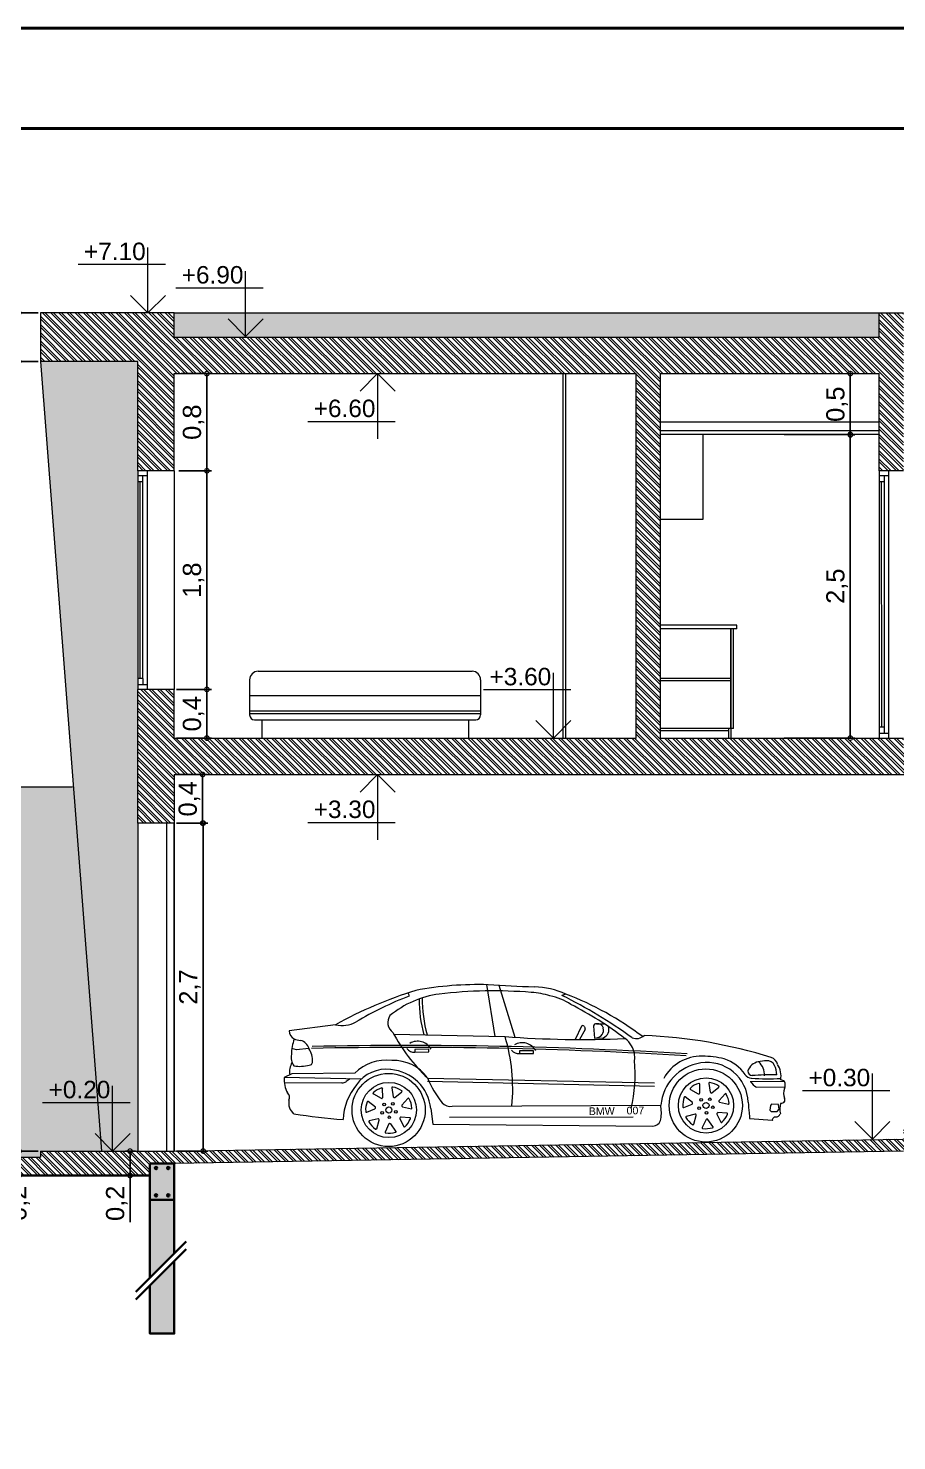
# Model space of a CAD drawing. Header units: millimetres. Extents: x 2502.5 to 2587.5, y 1451 to 1547.9.
# Drawn here: x 2562.15 to 2569.29, y 1536.15 to 1547.78 of the extents above; entities that cross this region are included whole.
import ezdxf

# ---------------------------------------------------------------- set-up
doc = ezdxf.new("R2010")
doc.units = ezdxf.units.MM
for name, color, linetype, lineweight in [('0.05', 254, 'Continuous', 5), ('0.09', 6, 'Continuous', 9), ('02_CIVIL_EXIST', 250, 'Continuous', 30), ('03_CIVIL EXIST A DECLARAR', 6, 'Continuous', 15), ('06_CIVIL VISTAS GRUESA', 14, 'Continuous', 15), ('07_CIVIL VISTAS MEDIA', 143, 'Continuous', 9), ('08_CIVIL VISTAS FINO', 253, 'Continuous', 5), ('12_TEXTOS', 150, 'Continuous', 20), ('13_COTAS', 8, 'Continuous', 9)]:
    doc.layers.add(name, color=color, linetype=linetype, lineweight=lineweight)
doc.layers.add('HATCH', color=251, linetype='Continuous')
doc.styles.add('PARCELA', font='arial.ttf')
doc.styles.get("Standard").update_dxf_attribs({"font": 'arial.ttf'})
doc.styles.add('Swis721 BT', font='swiss.ttf')
doc.dimstyles.new('ISO-23', dxfattribs={"dimscale": 0.03, "dimtxt": 5, "dimasz": 2.5, "dimexe": 1.25, "dimexo": 0.625, "dimtad": 1, "dimtxsty": 'Swis721 BT', "dimblk": 'DOTSMALL', "dimcen": 2.5, "dimclrt": 150, "dimadec": 0, "dimazin": 0, "dimtfac": 1, "dimtmove": 0, "dimatfit": 3, "dimfxl": 0, "dimarcsym": 0})

# ---------------------------------------------------------------- blocks, each defined once
blk = doc.blocks.new('pilotin')
at = {"layer": '02_CIVIL_EXIST'}
h = blk.add_hatch(dxfattribs=at)
h.set_pattern_fill('ANGLE', color=256)
h.set_pattern_definition([(0, (-47.618, -29.4246), (0, 6.985), [5.08, -1.905]), (90, (-47.618, -29.4246), (-6.985, 4e-16), [5.08, -1.905])])
h.paths.add_polyline_path([(416.194, 460.77, 1), (416.214, 460.77, 1)])
h.paths.add_polyline_path([(416.314, 460.77, 1), (416.294, 460.77, 1)])
h.paths.add_polyline_path([(416.314, 460.545, 1), (416.294, 460.545, 1)])
h.paths.add_polyline_path([(416.214, 460.545, 1), (416.194, 460.545, 1)])
for p, q in [((416.038, 459.75), (416.453, 460.165)), ((416.038, 459.687), (416.453, 460.102))]:
    blk.add_line(p, q, dxfattribs=at)
blk.add_lwpolyline([(416.154, 460.808), (416.354, 460.808), (416.354, 460.508), (416.154, 460.508)], close=True, dxfattribs=at)
for points in [[(416.154, 459.866), (416.154, 460.508), (416.354, 460.508), (416.354, 460.066)], [(416.354, 460.003), (416.354, 459.408), (416.154, 459.408), (416.154, 459.803)]]:
    blk.add_lwpolyline(points, dxfattribs=at)
for centre in [(416.204, 460.77), (416.304, 460.77), (416.204, 460.545), (416.304, 460.545)]:
    blk.add_circle(centre, 0.01, dxfattribs=at)
blk = doc.blocks.new('_DotSmall')
at = {"color": 0, "linetype": 'ByBlock', "const_width": 0.5}
blk.add_lwpolyline([(-0.0625, 0, 1), (0.0625, 0, 1)], format="xyb", close=True, dxfattribs=at)
blk = doc.blocks.new('*D243')
at = {"layer": '13_COTAS', "color": 0, "lineweight": -2}
for p, q in [((2563.031, 1538.538), (2562.948, 1538.538)), ((2562.986, 1538.538), (2562.986, 1538.338)), ((2563.031, 1538.338), (2562.948, 1538.338)), ((2562.986, 1538.338), (2562.986, 1537.955))]:
    blk.add_line(p, q, dxfattribs=at)
at = {"layer": 'Defpoints', "color": 0}
for p in [(2563.049, 1538.538), (2562.986, 1538.338), (2563.049, 1538.338)]:
    blk.add_point(p, dxfattribs=at)
at = {"layer": '13_COTAS', "color": 0, "lineweight": -2, "xscale": 0.075, "yscale": 0.075, "zscale": 0.075}
for p, rotation in [((2562.986, 1538.538), 90), ((2562.986, 1538.338), 270)]:
    blk.add_blockref('_DotSmall', p, dxfattribs=dict(at, rotation=rotation))
at = {"layer": '13_COTAS', "color": 150, "insert": (2562.877, 1538.109), "char_height": 0.15, "attachment_point": 5, "rotation": 90, "style": 'Swis721 BT'}
blk.add_mtext('0,2', dxfattribs=at)
blk = doc.blocks.new('*D263')
at = {"layer": '13_COTAS', "color": 0, "lineweight": -2}
for p, q in [((2568.368, 1544.438), (2568.948, 1544.438)), ((2568.911, 1541.938), (2568.911, 1544.438)), ((2568.368, 1541.938), (2568.948, 1541.938))]:
    blk.add_line(p, q, dxfattribs=at)
at = {"layer": 'Defpoints', "color": 0}
for p in [(2568.349, 1544.438), (2568.911, 1544.438), (2568.349, 1541.938)]:
    blk.add_point(p, dxfattribs=at)
at = {"layer": '13_COTAS', "color": 0, "lineweight": -2, "xscale": 0.075, "yscale": 0.075, "zscale": 0.075}
for p, rotation in [((2568.911, 1544.438), 90), ((2568.911, 1541.938), 270)]:
    blk.add_blockref('_DotSmall', p, dxfattribs=dict(at, rotation=rotation))
at = {"layer": '13_COTAS', "color": 150, "insert": (2568.802, 1543.188), "char_height": 0.15, "attachment_point": 5, "rotation": 90, "style": 'Swis721 BT'}
blk.add_mtext('2,5', dxfattribs=at)
blk = doc.blocks.new('*D264')
at = {"layer": '13_COTAS', "color": 0, "lineweight": -2}
for p, q in [((2568.911, 1544.433), (2568.911, 1544.938)), ((2568.93, 1544.938), (2568.948, 1544.938)), ((2568.93, 1544.433), (2568.948, 1544.433))]:
    blk.add_line(p, q, dxfattribs=at)
at = {"layer": 'Defpoints', "color": 0}
for p in [(2568.911, 1544.938), (2568.911, 1544.938), (2568.911, 1544.433)]:
    blk.add_point(p, dxfattribs=at)
at = {"layer": '13_COTAS', "color": 0, "lineweight": -2, "xscale": 0.075, "yscale": 0.075, "zscale": 0.075}
for p, rotation in [((2568.911, 1544.938), 90), ((2568.911, 1544.433), 270)]:
    blk.add_blockref('_DotSmall', p, dxfattribs=dict(at, rotation=rotation))
at = {"layer": '13_COTAS', "color": 150, "insert": (2568.802, 1544.686), "char_height": 0.15, "attachment_point": 5, "rotation": 90, "style": 'Swis721 BT'}
blk.add_mtext('0,5', dxfattribs=at)
blk = doc.blocks.new('*D265')
at = {"layer": '13_COTAS', "color": 0, "lineweight": -2}
for p, q in [((2563.368, 1542.338), (2563.656, 1542.338)), ((2563.618, 1541.938), (2563.618, 1542.338)), ((2563.368, 1541.938), (2563.656, 1541.938))]:
    blk.add_line(p, q, dxfattribs=at)
at = {"layer": 'Defpoints', "color": 0}
for p in [(2563.349, 1542.338), (2563.618, 1542.338), (2563.349, 1541.938)]:
    blk.add_point(p, dxfattribs=at)
at = {"layer": '13_COTAS', "color": 0, "lineweight": -2, "xscale": 0.075, "yscale": 0.075, "zscale": 0.075}
for p, rotation in [((2563.618, 1542.338), 90), ((2563.618, 1541.938), 270)]:
    blk.add_blockref('_DotSmall', p, dxfattribs=dict(at, rotation=rotation))
at = {"layer": '13_COTAS', "color": 150, "insert": (2563.509, 1542.138), "char_height": 0.15, "attachment_point": 5, "rotation": 90, "style": 'Swis721 BT'}
blk.add_mtext('0,4', dxfattribs=at)
blk = doc.blocks.new('*D266')
at = {"layer": '13_COTAS', "color": 0, "lineweight": -2}
for p, q in [((2563.387, 1544.138), (2563.656, 1544.138)), ((2563.618, 1542.338), (2563.618, 1544.138)), ((2563.387, 1542.338), (2563.656, 1542.338))]:
    blk.add_line(p, q, dxfattribs=at)
at = {"layer": 'Defpoints', "color": 0}
for p in [(2563.368, 1544.138), (2563.618, 1544.138), (2563.368, 1542.338)]:
    blk.add_point(p, dxfattribs=at)
at = {"layer": '13_COTAS', "color": 0, "lineweight": -2, "xscale": 0.075, "yscale": 0.075, "zscale": 0.075}
for p, rotation in [((2563.618, 1544.138), 90), ((2563.618, 1542.338), 270)]:
    blk.add_blockref('_DotSmall', p, dxfattribs=dict(at, rotation=rotation))
at = {"layer": '13_COTAS', "color": 150, "insert": (2563.509, 1543.238), "char_height": 0.15, "attachment_point": 5, "rotation": 90, "style": 'Swis721 BT'}
blk.add_mtext('1,8', dxfattribs=at)
blk = doc.blocks.new('*D267')
at = {"layer": '13_COTAS', "color": 0, "lineweight": -2}
for p, q in [((2563.406, 1544.938), (2563.656, 1544.938)), ((2563.618, 1544.138), (2563.618, 1544.938)), ((2563.406, 1544.138), (2563.656, 1544.138))]:
    blk.add_line(p, q, dxfattribs=at)
at = {"layer": 'Defpoints', "color": 0}
for p in [(2563.387, 1544.938), (2563.618, 1544.938), (2563.387, 1544.138)]:
    blk.add_point(p, dxfattribs=at)
at = {"layer": '13_COTAS', "color": 0, "lineweight": -2, "xscale": 0.075, "yscale": 0.075, "zscale": 0.075}
for p, rotation in [((2563.618, 1544.938), 90), ((2563.618, 1544.138), 270)]:
    blk.add_blockref('_DotSmall', p, dxfattribs=dict(at, rotation=rotation))
at = {"layer": '13_COTAS', "color": 150, "insert": (2563.509, 1544.538), "char_height": 0.15, "attachment_point": 5, "rotation": 90, "style": 'Swis721 BT'}
blk.add_mtext('0,8', dxfattribs=at)
blk = doc.blocks.new('*D268')
at = {"layer": '13_COTAS', "color": 0, "lineweight": -2}
for p, q in [((2563.368, 1541.238), (2563.626, 1541.238)), ((2563.588, 1541.238), (2563.588, 1538.539)), ((2563.368, 1538.539), (2563.626, 1538.539))]:
    blk.add_line(p, q, dxfattribs=at)
at = {"layer": 'Defpoints', "color": 0}
for p in [(2563.349, 1541.238), (2563.349, 1538.539), (2563.588, 1538.539)]:
    blk.add_point(p, dxfattribs=at)
at = {"layer": '13_COTAS', "color": 0, "lineweight": -2, "xscale": 0.075, "yscale": 0.075, "zscale": 0.075}
for p, rotation in [((2563.588, 1541.238), 90), ((2563.588, 1538.539), 270)]:
    blk.add_blockref('_DotSmall', p, dxfattribs=dict(at, rotation=rotation))
at = {"layer": '13_COTAS', "color": 150, "insert": (2563.479, 1539.889), "char_height": 0.15, "attachment_point": 5, "rotation": 90, "style": 'Swis721 BT'}
blk.add_mtext('2,7', dxfattribs=at)
blk = doc.blocks.new('*D269')
at = {"layer": '13_COTAS', "color": 0, "lineweight": -2}
for p, q in [((2563.368, 1541.638), (2563.621, 1541.638)), ((2563.583, 1541.238), (2563.583, 1541.638)), ((2563.368, 1541.238), (2563.621, 1541.238))]:
    blk.add_line(p, q, dxfattribs=at)
at = {"layer": 'Defpoints', "color": 0}
for p in [(2563.349, 1541.638), (2563.583, 1541.638), (2563.349, 1541.238)]:
    blk.add_point(p, dxfattribs=at)
at = {"layer": '13_COTAS', "color": 0, "lineweight": -2, "xscale": 0.075, "yscale": 0.075, "zscale": 0.075}
for p, rotation in [((2563.583, 1541.638), 90), ((2563.583, 1541.238), 270)]:
    blk.add_blockref('_DotSmall', p, dxfattribs=dict(at, rotation=rotation))
at = {"layer": '13_COTAS', "color": 150, "insert": (2563.474, 1541.438), "char_height": 0.15, "attachment_point": 5, "rotation": 90, "style": 'Swis721 BT'}
blk.add_mtext('0,4', dxfattribs=at)
blk = doc.blocks.new('*D300')
at = {"layer": '13_COTAS', "color": 0, "lineweight": -2}
for p, q in [((2562.231, 1538.538), (2562.035, 1538.538)), ((2562.073, 1538.538), (2562.073, 1538.338)), ((2562.223, 1538.338), (2562.035, 1538.338)), ((2562.073, 1538.338), (2562.073, 1538.263))]:
    blk.add_line(p, q, dxfattribs=at)
at = {"layer": 'Defpoints', "color": 0}
for p in [(2562.249, 1538.538), (2562.073, 1538.338), (2562.241, 1538.338)]:
    blk.add_point(p, dxfattribs=at)
at = {"layer": '13_COTAS', "color": 0, "lineweight": -2, "xscale": 0.075, "yscale": 0.075, "zscale": 0.075}
for p, rotation in [((2562.073, 1538.538), 90), ((2562.073, 1538.338), 270)]:
    blk.add_blockref('_DotSmall', p, dxfattribs=dict(at, rotation=rotation))
at = {"layer": '13_COTAS', "color": 150, "insert": (2562.073, 1538.109), "char_height": 0.15, "attachment_point": 5, "rotation": 90, "style": 'Swis721 BT'}
blk.add_mtext('0,2', dxfattribs=at)
blk = doc.blocks.new('*D301')
at = {"layer": '13_COTAS', "color": 0, "lineweight": -2}
for p, q in [((2562.231, 1545.038), (2562.031, 1545.038)), ((2562.068, 1545.038), (2562.068, 1538.538)), ((2562.231, 1538.538), (2562.031, 1538.538))]:
    blk.add_line(p, q, dxfattribs=at)
at = {"layer": 'Defpoints', "color": 0}
for p in [(2562.249, 1545.038), (2562.068, 1538.538), (2562.249, 1538.538)]:
    blk.add_point(p, dxfattribs=at)
at = {"layer": '13_COTAS', "color": 0, "lineweight": -2, "xscale": 0.075, "yscale": 0.075, "zscale": 0.075}
for p, rotation in [((2562.068, 1545.038), 90), ((2562.068, 1538.538), 270)]:
    blk.add_blockref('_DotSmall', p, dxfattribs=dict(at, rotation=rotation))
at = {"layer": '13_COTAS', "color": 150, "insert": (2561.959, 1541.788), "char_height": 0.15, "attachment_point": 5, "rotation": 90, "style": 'Swis721 BT'}
blk.add_mtext('6,5', dxfattribs=at)
blk = doc.blocks.new('*D302')
at = {"layer": '13_COTAS', "color": 0, "lineweight": -2}
for p, q in [((2562.231, 1545.438), (2562.033, 1545.438)), ((2562.07, 1545.038), (2562.07, 1545.438)), ((2562.231, 1545.038), (2562.033, 1545.038))]:
    blk.add_line(p, q, dxfattribs=at)
at = {"layer": 'Defpoints', "color": 0}
for p in [(2562.07, 1545.438), (2562.249, 1545.438), (2562.25, 1545.038)]:
    blk.add_point(p, dxfattribs=at)
at = {"layer": '13_COTAS', "color": 0, "lineweight": -2, "xscale": 0.075, "yscale": 0.075, "zscale": 0.075}
for p, rotation in [((2562.07, 1545.438), 90), ((2562.07, 1545.038), 270)]:
    blk.add_blockref('_DotSmall', p, dxfattribs=dict(at, rotation=rotation))
at = {"layer": '13_COTAS', "color": 150, "insert": (2561.961, 1545.238), "char_height": 0.15, "attachment_point": 5, "rotation": 90, "style": 'Swis721 BT'}
blk.add_mtext('0,4', dxfattribs=at)
blk = doc.blocks.new('Nivel Vistas')
at = {"layer": '0.09'}
for p, q in [((423.53, 317.062), (423.53, 317.6)), ((423.386, 317.459), (424.105, 317.459)), ((423.53, 317.062), (423.386, 317.206)), ((423.53, 317.062), (423.674, 317.206))]:
    blk.add_line(p, q, dxfattribs=at)

msp = doc.modelspace()

# ---------------------------------------------------------------- hatches: boundary and pattern name
at = {"layer": '0.09'}
h = msp.add_hatch(dxfattribs=at)
h.set_pattern_fill('ANSI32', color=18, scale=0.005, angle=-90)
h.paths.add_polyline_path([(2563.558, 1538.541), (2563.349, 1538.538), (2562.249, 1538.538), (2562.249, 1538.488), (2553.949, 1538.488), (2553.949, 1538.338), (2554.049, 1538.338), (2554.049, 1538.438), (2554.249, 1538.438), (2554.249, 1538.338), (2563.149, 1538.338), (2563.149, 1538.437), (2563.349, 1538.437), (2563.647, 1538.442)])
h.paths.add_polyline_path([(2576.252, 1541.788), (2575.649, 1541.788), (2575.649, 1541.938), (2574.616, 1541.938), (2574.616, 1541.938), (2572.916, 1541.938), (2571.549, 1541.938), (2571.549, 1544.938), (2575.349, 1544.938), (2575.349, 1544.138), (2575.649, 1544.138), (2575.649, 1545.038), (2576.449, 1545.038), (2576.449, 1545.438), (2575.349, 1545.438), (2575.349, 1545.238), (2571.549, 1545.238), (2571.549, 1545.438), (2571.349, 1545.438), (2571.349, 1541.838), (2571.185, 1541.838), (2571.316, 1541.638), (2575.349, 1541.638), (2575.349, 1541.338), (2582.599, 1541.338), (2582.599, 1540.838), (2582.899, 1540.838), (2582.899, 1541.838), (2582.599, 1541.838), (2582.599, 1541.638), (2576.252, 1541.638)])
h.paths.add_polyline_path([(2569.349, 1545.438), (2569.149, 1545.438), (2569.149, 1545.238), (2568.951, 1545.238), (2569.148, 1544.938), (2569.149, 1544.938), (2569.149, 1544.935), (2569.349, 1544.631)])
h.paths.add_polyline_path([(2569.349, 1544.631), (2569.149, 1544.935), (2569.149, 1544.138), (2569.349, 1544.138)])
h.paths.add_polyline_path([(2582.679, 1538.638), (2573.288, 1538.638), (2573.354, 1538.538), (2582.599, 1538.538), (2582.799, 1538.538), (2582.799, 1538.338), (2584.323, 1538.338), (2584.323, 1538.488), (2582.899, 1538.488), (2582.899, 1538.588), (2582.679, 1538.588)])
h = msp.add_hatch(dxfattribs=at)
h.set_pattern_fill('ANSI32', color=18, scale=0.005, angle=-90)
h.paths.add_polyline_path([(2568.951, 1545.238), (2563.349, 1545.238), (2563.349, 1545.438), (2562.249, 1545.438), (2562.249, 1545.044), (2562.25, 1545.038), (2563.049, 1545.038), (2563.049, 1544.138), (2563.349, 1544.138), (2563.349, 1544.938), (2567.149, 1544.938), (2567.149, 1541.938), (2563.349, 1541.938), (2563.349, 1542.338), (2563.049, 1542.338), (2563.049, 1541.238), (2563.349, 1541.238), (2563.349, 1541.638), (2570.149, 1541.638), (2570.149, 1538.718), (2569.349, 1538.718), (2569.351, 1538.638), (2563.558, 1538.541), (2563.647, 1538.442), (2569.349, 1538.538), (2570.15, 1538.538), (2570.35, 1538.538), (2573.354, 1538.538), (2573.288, 1538.638), (2570.349, 1538.638), (2570.349, 1541.638), (2571.316, 1541.638), (2571.185, 1541.838), (2569.349, 1541.838), (2569.349, 1541.938), (2567.349, 1541.938), (2567.349, 1544.938), (2569.148, 1544.938)])
at = {"layer": '13_COTAS'}
h = msp.add_hatch(color=250, dxfattribs=at)
h.dxf.hatch_style = 1
h.paths.add_polyline_path([(2554.249, 1527.524), (2554.049, 1527.324), (2554.049, 1526.929), (2554.249, 1526.929)])
h.paths.add_polyline_path([(2554.249, 1528.029), (2554.049, 1528.029), (2554.049, 1527.388), (2554.249, 1527.588)])
h.paths.add_polyline_path([(2554.249, 1528.229), (2554.049, 1528.229), (2554.049, 1528.029), (2554.249, 1528.029)])
h.paths.add_polyline_path([(2554.109, 1528.067, -1), (2554.089, 1528.067, -1)], flags=16)
h.paths.add_polyline_path([(2554.209, 1528.067, -1), (2554.189, 1528.067, -1)], flags=16)
h.paths.add_polyline_path([(2554.249, 1528.329), (2554.049, 1528.329), (2554.049, 1528.229), (2554.249, 1528.229)])
h.paths.add_polyline_path([(2554.089, 1528.292, -1), (2554.109, 1528.292, -1)], flags=16)
h.paths.add_polyline_path([(2554.189, 1528.292, -1), (2554.209, 1528.292, -1)], flags=16)
h.paths.add_polyline_path([(2563.349, 1528.029), (2563.149, 1528.029), (2563.149, 1527.388), (2563.349, 1527.588)])
h.paths.add_polyline_path([(2563.349, 1527.524), (2563.149, 1527.324), (2563.149, 1526.929), (2563.349, 1526.929)])
h.paths.add_polyline_path([(2563.349, 1528.329), (2563.149, 1528.329), (2563.149, 1528.029), (2563.349, 1528.029)])
h.paths.add_polyline_path([(2563.189, 1528.292, -1), (2563.209, 1528.292, -1)], flags=16)
h.paths.add_polyline_path([(2563.289, 1528.292, -1), (2563.309, 1528.292, -1)], flags=16)
h.paths.add_polyline_path([(2563.209, 1528.067, -1), (2563.189, 1528.067, -1)], flags=16)
h.paths.add_polyline_path([(2563.309, 1528.067, -1), (2563.289, 1528.067, -1)], flags=16)
h.paths.add_polyline_path([(2570.349, 1528.029), (2570.149, 1528.029), (2570.149, 1527.388), (2570.349, 1527.588)])
h.paths.add_polyline_path([(2570.349, 1527.524), (2570.149, 1527.324), (2570.149, 1526.929), (2570.349, 1526.929)])
h.paths.add_polyline_path([(2570.349, 1528.329), (2570.149, 1528.329), (2570.149, 1528.029), (2570.349, 1528.029)])
h.paths.add_polyline_path([(2570.209, 1528.067, -1), (2570.189, 1528.067, -1)], flags=16)
h.paths.add_polyline_path([(2570.309, 1528.067, -1), (2570.289, 1528.067, -1)], flags=16)
h.paths.add_polyline_path([(2570.189, 1528.292, -1), (2570.209, 1528.292, -1)], flags=16)
h.paths.add_polyline_path([(2570.289, 1528.292, -1), (2570.309, 1528.292, -1)], flags=16)
h.paths.add_polyline_path([(2575.549, 1528.029), (2575.349, 1528.029), (2575.349, 1527.388), (2575.549, 1527.588)])
h.paths.add_polyline_path([(2575.549, 1527.524), (2575.349, 1527.324), (2575.349, 1526.929), (2575.549, 1526.929)])
h.paths.add_polyline_path([(2575.549, 1528.329), (2575.349, 1528.329), (2575.349, 1528.029), (2575.549, 1528.029)])
h.paths.add_polyline_path([(2575.389, 1528.292, -1), (2575.409, 1528.292, -1)], flags=16)
h.paths.add_polyline_path([(2575.489, 1528.292, -1), (2575.509, 1528.292, -1)], flags=16)
h.paths.add_polyline_path([(2575.409, 1528.067, -1), (2575.389, 1528.067, -1)], flags=16)
h.paths.add_polyline_path([(2575.509, 1528.067, -1), (2575.489, 1528.067, -1)], flags=16)
h.paths.add_polyline_path([(2582.799, 1537.733), (2582.599, 1537.533), (2582.599, 1537.138), (2582.799, 1537.138)])
h.paths.add_polyline_path([(2582.799, 1538.238), (2582.599, 1538.238), (2582.599, 1537.597), (2582.799, 1537.797)])
h.paths.add_polyline_path([(2582.799, 1538.538), (2582.599, 1538.538), (2582.599, 1538.238), (2582.799, 1538.238)])
h.paths.add_polyline_path([(2582.759, 1538.275, -1), (2582.739, 1538.275, -1)], flags=16)
h.paths.add_polyline_path([(2582.659, 1538.275, -1), (2582.639, 1538.275, -1)], flags=16)
h.paths.add_polyline_path([(2582.739, 1538.5, -1), (2582.759, 1538.5, -1)], flags=16)
h.paths.add_polyline_path([(2582.639, 1538.5, -1), (2582.659, 1538.5, -1)], flags=16)
h.paths.add_polyline_path([(2575.549, 1537.733), (2575.349, 1537.533), (2575.349, 1537.138), (2575.549, 1537.138)])
h.paths.add_polyline_path([(2575.549, 1538.238), (2575.349, 1538.238), (2575.349, 1537.597), (2575.549, 1537.797)])
h.paths.add_polyline_path([(2575.549, 1538.538), (2575.349, 1538.538), (2575.349, 1538.238), (2575.549, 1538.238)])
h.paths.add_polyline_path([(2575.509, 1538.275, -1), (2575.489, 1538.275, -1)], flags=16)
h.paths.add_polyline_path([(2575.409, 1538.275, -1), (2575.389, 1538.275, -1)], flags=16)
h.paths.add_polyline_path([(2575.489, 1538.5, -1), (2575.509, 1538.5, -1)], flags=16)
h.paths.add_polyline_path([(2575.389, 1538.5, -1), (2575.409, 1538.5, -1)], flags=16)
h.paths.add_polyline_path([(2570.35, 1537.733), (2570.15, 1537.533), (2570.15, 1537.138), (2570.35, 1537.138)])
h.paths.add_polyline_path([(2570.35, 1538.238), (2570.15, 1538.238), (2570.15, 1537.597), (2570.35, 1537.797)])
h.paths.add_polyline_path([(2570.35, 1538.538), (2570.15, 1538.538), (2570.15, 1538.238), (2570.35, 1538.238)])
h.paths.add_polyline_path([(2570.19, 1538.5, -1), (2570.21, 1538.5, -1)], flags=16)
h.paths.add_polyline_path([(2570.29, 1538.5, -1), (2570.31, 1538.5, -1)], flags=16)
h.paths.add_polyline_path([(2570.21, 1538.275, -1), (2570.19, 1538.275, -1)], flags=16)
h.paths.add_polyline_path([(2570.31, 1538.275, -1), (2570.29, 1538.275, -1)], flags=16)
h.paths.add_polyline_path([(2563.349, 1537.632), (2563.149, 1537.432), (2563.149, 1537.037), (2563.349, 1537.037)])
h.paths.add_polyline_path([(2563.349, 1538.137), (2563.149, 1538.137), (2563.149, 1537.496), (2563.349, 1537.696)])
h.paths.add_polyline_path([(2563.349, 1538.437), (2563.149, 1538.437), (2563.149, 1538.137), (2563.349, 1538.137)])
h.paths.add_polyline_path([(2563.309, 1538.174, -1), (2563.289, 1538.174, -1)], flags=16)
h.paths.add_polyline_path([(2563.209, 1538.174, -1), (2563.189, 1538.174, -1)], flags=16)
h.paths.add_polyline_path([(2563.289, 1538.399, -1), (2563.309, 1538.399, -1)], flags=16)
h.paths.add_polyline_path([(2563.189, 1538.399, -1), (2563.209, 1538.399, -1)], flags=16)
at = {"layer": 'HATCH'}
h = msp.add_hatch(color=37, dxfattribs=at)
h.dxf.hatch_style = 1
h.paths.add_polyline_path([(2582.599, 1541.838), (2582.449, 1541.838), (2582.449, 1541.638), (2582.599, 1541.638)])
h.paths.add_polyline_path([(2563.049, 1545.038), (2562.25, 1545.038), (2562.75, 1538.538), (2563.049, 1538.538), (2563.049, 1541.238), (2563.049, 1542.338), (2563.049, 1544.138)])
h.paths.add_polyline_path([(2569.149, 1545.438), (2563.349, 1545.438), (2563.349, 1545.238), (2569.149, 1545.238)])
h.paths.add_polyline_path([(2575.349, 1545.438), (2571.549, 1545.438), (2571.549, 1545.238), (2575.349, 1545.238)])
h.paths.add_polyline_path([(2576.449, 1545.038), (2575.649, 1545.038), (2575.649, 1544.138), (2575.649, 1541.938), (2575.649, 1541.788), (2576.252, 1541.788), (2576.252, 1541.638), (2582.449, 1541.638), (2582.449, 1541.838), (2576.252, 1541.838)])
h.paths.add_polyline_path([(2554.649, 1541.538), (2553.849, 1541.538), (2553.849, 1541.138), (2554.649, 1541.138)])
h.paths.add_polyline_path([(2554.2, 1540.938), (2553.649, 1540.938), (2553.949, 1538.488), (2554.2, 1538.488)])
h.paths.add_polyline_path([(2554.849, 1540.938), (2554.249, 1540.938), (2554.249, 1538.488), (2554.549, 1538.488)])
h = msp.add_hatch(color=254, dxfattribs=at)
h.dxf.hatch_style = 1
h.paths.add_polyline_path([(2562.519, 1541.538), (2554.849, 1541.538), (2554.849, 1540.938), (2554.549, 1538.488), (2562.249, 1538.488), (2562.249, 1538.538), (2562.75, 1538.538)])

# ---------------------------------------------------------------- linework, layer by layer
at = {"layer": '0.05'}
for p, q in [((2562.25, 1545.038), (2562.75, 1538.538)), ((2554.849, 1541.538), (2562.512, 1541.538)), ((2563.349, 1541.238), (2563.349, 1538.538))]:
    msp.add_line(p, q, dxfattribs=at)
at = {"layer": '02_CIVIL_EXIST'}
msp.add_line((2554.249, 1538.338), (2563.149, 1538.338), dxfattribs=at)
at = {"layer": '02_CIVIL_EXIST', "lineweight": 40}
for points in [[(2550.498, 1547.78), (2585.148, 1547.78), (2585.148, 1523.278), (2550.498, 1523.278)], [(2552.561, 1546.955), (2584.323, 1546.955), (2584.323, 1524.103), (2552.561, 1524.103)]]:
    msp.add_lwpolyline(points, close=True, dxfattribs=at)
at = {"layer": '03_CIVIL EXIST A DECLARAR'}
for p, q in [((2569.149, 1544.468), (2567.349, 1544.468)), ((2569.149, 1544.438), (2567.349, 1544.438)), ((2567.699, 1544.438), (2567.699, 1543.738)), ((2567.699, 1543.738), (2567.349, 1543.738)), ((2567.979, 1542.868), (2567.349, 1542.868)), ((2567.979, 1542.838), (2567.979, 1542.868)), ((2567.979, 1542.838), (2567.349, 1542.838)), ((2567.929, 1542.838), (2567.929, 1541.938)), ((2567.929, 1542.018), (2567.929, 1542.838)), ((2567.949, 1542.018), (2567.949, 1542.838)), ((2567.929, 1542.428), (2567.349, 1542.428)), ((2567.929, 1542.408), (2567.349, 1542.408)), ((2567.929, 1542.018), (2567.349, 1542.018)), ((2567.909, 1541.998), (2567.349, 1541.998)), ((2567.909, 1542.018), (2567.909, 1541.938)), ((2567.949, 1542.018), (2567.929, 1542.018)), ((2567.929, 1542.018), (2567.929, 1541.938))]:
    msp.add_line(p, q, dxfattribs=at)
msp.add_lwpolyline([(2563.349, 1541.238), (2563.287, 1541.238), (2563.287, 1538.539), (2563.349, 1538.539)], close=True, dxfattribs=at)
at = {"layer": '06_CIVIL VISTAS GRUESA'}
for p, q in [((2563.349, 1545.438), (2562.249, 1545.438)), ((2562.249, 1545.438), (2562.249, 1545.038)), ((2563.349, 1545.238), (2563.349, 1545.438)), ((2569.149, 1545.238), (2569.149, 1545.438)), ((2569.149, 1545.438), (2569.349, 1545.438)), ((2563.349, 1545.238), (2569.149, 1545.238)), ((2563.049, 1545.038), (2562.249, 1545.038)), ((2563.049, 1544.138), (2563.049, 1545.038)), ((2563.349, 1544.938), (2567.149, 1544.938)), ((2563.349, 1544.138), (2563.349, 1544.938)), ((2567.149, 1541.938), (2567.149, 1544.938)), ((2567.349, 1544.938), (2569.149, 1544.938)), ((2567.349, 1541.938), (2567.349, 1544.938)), ((2569.149, 1544.138), (2569.149, 1544.938)), ((2563.349, 1544.138), (2563.049, 1544.138)), ((2569.349, 1544.138), (2569.149, 1544.138)), ((2563.049, 1541.238), (2563.049, 1542.338)), ((2563.349, 1542.338), (2563.049, 1542.338)), ((2563.349, 1541.938), (2563.349, 1542.338)), ((2563.349, 1541.938), (2567.149, 1541.938)), ((2567.349, 1541.938), (2569.349, 1541.938)), ((2563.349, 1541.638), (2563.349, 1541.238)), ((2563.349, 1541.638), (2570.149, 1541.638)), ((2563.349, 1541.238), (2563.049, 1541.238)), ((2563.349, 1538.538), (2569.349, 1538.638)), ((2553.949, 1538.488), (2562.249, 1538.488)), ((2562.249, 1538.538), (2562.249, 1538.488)), ((2562.249, 1538.538), (2563.349, 1538.538)), ((2569.349, 1538.538), (2563.349, 1538.437))]:
    msp.add_line(p, q, dxfattribs=at)
at = {"layer": '07_CIVIL VISTAS MEDIA'}
for p, q in [((2566.549, 1541.938), (2566.549, 1544.938)), ((2566.569, 1544.938), (2566.569, 1541.938)), ((2563.049, 1544.138), (2563.049, 1542.338)), ((2563.129, 1542.338), (2563.129, 1544.138)), ((2563.129, 1544.098), (2563.129, 1544.138)), ((2563.349, 1544.138), (2563.349, 1542.338)), ((2569.149, 1544.138), (2569.149, 1541.938)), ((2569.229, 1541.938), (2569.229, 1544.138)), ((2569.229, 1544.098), (2569.229, 1544.138)), ((2563.049, 1544.098), (2563.129, 1544.098)), ((2563.089, 1544.048), (2563.049, 1544.048)), ((2563.07, 1542.428), (2563.069, 1544.048)), ((2563.089, 1544.098), (2563.089, 1544.048)), ((2563.089, 1544.048), (2563.089, 1542.428)), ((2569.149, 1544.098), (2569.229, 1544.098)), ((2569.189, 1544.048), (2569.149, 1544.048)), ((2569.17, 1542.028), (2569.169, 1544.048)), ((2569.189, 1544.098), (2569.189, 1544.048)), ((2569.189, 1544.048), (2569.189, 1542.028)), ((2563.09, 1542.428), (2563.05, 1542.428)), ((2563.09, 1542.428), (2563.09, 1542.378)), ((2563.97, 1542.418), (2563.97, 1542.128)), ((2564.04, 1542.488), (2565.8, 1542.488)), ((2565.87, 1542.418), (2565.87, 1542.128)), ((2563.049, 1542.378), (2563.129, 1542.378)), ((2563.97, 1542.288), (2565.87, 1542.288)), ((2563.97, 1542.162), (2563.97, 1542.139)), ((2563.97, 1542.162), (2565.87, 1542.162)), ((2565.87, 1542.162), (2565.87, 1542.139)), ((2563.97, 1542.139), (2565.87, 1542.139)), ((2564.01, 1542.088), (2565.83, 1542.088)), ((2564.07, 1542.088), (2564.07, 1541.938)), ((2565.77, 1542.088), (2565.77, 1541.938)), ((2564.07, 1541.938), (2565.77, 1541.938)), ((2569.149, 1541.978), (2569.229, 1541.978)), ((2569.19, 1542.028), (2569.15, 1542.028)), ((2569.19, 1542.028), (2569.19, 1541.978)), ((2563.049, 1541.238), (2563.049, 1538.538)), ((2565.919, 1539.909), (2565.988, 1539.483)), ((2566.021, 1539.904), (2566.151, 1539.476)), ((2564.675, 1539.578), (2564.295, 1539.529)), ((2565.155, 1539.502), (2566.07, 1539.482)), ((2566.701, 1539.566), (2566.647, 1539.457)), ((2566.729, 1539.54), (2566.684, 1539.457)), ((2566.721, 1539.566), (2566.729, 1539.551)), ((2566.798, 1539.566), (2566.808, 1539.469)), ((2566.823, 1539.587), (2566.89, 1539.585)), ((2564.356, 1539.373), (2564.317, 1539.382)), ((2564.458, 1539.383), (2564.356, 1539.373)), ((2565.444, 1539.378), (2565.328, 1539.376)), ((2565.328, 1539.376), (2565.329, 1539.354)), ((2565.444, 1539.356), (2565.444, 1539.378)), ((2566.808, 1539.469), (2566.88, 1539.472)), ((2565.329, 1539.354), (2565.444, 1539.356)), ((2566.305, 1539.365), (2566.189, 1539.363)), ((2566.189, 1539.363), (2566.19, 1539.341)), ((2566.19, 1539.341), (2566.306, 1539.343)), ((2566.306, 1539.343), (2566.305, 1539.365)), ((2564.316, 1539.175), (2564.254, 1539.144)), ((2564.887, 1539.13), (2564.254, 1539.144)), ((2564.834, 1539.18), (2564.316, 1539.175)), ((2565.432, 1539.14), (2567.299, 1539.101)), ((2564.728, 1539.1), (2564.256, 1539.098)), ((2564.798, 1539.132), (2564.765, 1539.111)), ((2565.065, 1538.979), (2565.064, 1539.054)), ((2565.139, 1539.058), (2565.151, 1538.986)), ((2565.164, 1538.98), (2565.222, 1539.027)), ((2565.432, 1539.113), (2567.3, 1539.073)), ((2567.596, 1539.046), (2567.66, 1539.01)), ((2567.673, 1539.017), (2567.672, 1539.091)), ((2567.748, 1539.096), (2567.759, 1539.024)), ((2567.772, 1539.017), (2567.83, 1539.065)), ((2568.37, 1539.111), (2568.088, 1539.11)), ((2568.374, 1539.064), (2568.138, 1539.063)), ((2565.004, 1538.901), (2564.945, 1538.947)), ((2564.988, 1539.009), (2565.052, 1538.973)), ((2565.065, 1538.965), (2565.065, 1538.965)), ((2565.065, 1538.965), (2565.065, 1538.965)), ((2565.272, 1538.971), (2565.223, 1538.917)), ((2565.637, 1538.908), (2567.352, 1538.916)), ((2567.541, 1538.897), (2567.609, 1538.924)), ((2567.612, 1538.939), (2567.553, 1538.984)), ((2567.673, 1539.003), (2567.673, 1539.003)), ((2567.673, 1539.003), (2567.673, 1539.003)), ((2567.881, 1539.009), (2567.831, 1538.954)), ((2567.835, 1538.94), (2567.908, 1538.925)), ((2568.254, 1538.913), (2568.249, 1538.875)), ((2568.263, 1538.924), (2568.254, 1538.913)), ((2568.321, 1538.923), (2568.263, 1538.924)), ((2568.325, 1538.883), (2568.321, 1538.923)), ((2564.933, 1538.86), (2565, 1538.887)), ((2565.026, 1538.805), (2564.954, 1538.787)), ((2565.015, 1538.723), (2565.036, 1538.793)), ((2565.205, 1538.806), (2565.238, 1538.739)), ((2565.287, 1538.813), (2565.214, 1538.817)), ((2565.227, 1538.903), (2565.3, 1538.887)), ((2565.46, 1538.888), (2565.478, 1538.76)), ((2565.615, 1538.817), (2567.125, 1538.82)), ((2567.635, 1538.842), (2567.562, 1538.824)), ((2567.623, 1538.761), (2567.644, 1538.831)), ((2567.724, 1538.8), (2567.693, 1538.732)), ((2567.781, 1538.74), (2567.739, 1538.8)), ((2567.813, 1538.843), (2567.847, 1538.777)), ((2567.896, 1538.85), (2567.822, 1538.855)), ((2568.083, 1538.807), (2568.27, 1538.792)), ((2568.249, 1538.875), (2568.259, 1538.865)), ((2568.259, 1538.865), (2568.31, 1538.865)), ((2568.31, 1538.865), (2568.325, 1538.883)), ((2565.116, 1538.762), (2565.085, 1538.695)), ((2565.172, 1538.702), (2565.131, 1538.762)), ((2565.478, 1538.76), (2567.284, 1538.745))]:
    msp.add_line(p, q, dxfattribs=at)
for centre, radius in [((2565.113, 1538.877), 0.301), ((2567.722, 1538.914), 0.301), ((2567.724, 1538.914), 0.227), ((2565.115, 1538.877), 0.227), ((2565.077, 1538.922), 0.0109), ((2565.147, 1538.927), 0.0109), ((2567.685, 1538.96), 0.0109), ((2567.724, 1538.914), 0.0249), ((2567.755, 1538.965), 0.0109), ((2567.781, 1538.899), 0.0109), ((2565.06, 1538.854), 0.0109), ((2565.115, 1538.877), 0.0249), ((2565.119, 1538.817), 0.0109), ((2565.173, 1538.862), 0.0109), ((2567.668, 1538.892), 0.0109), ((2567.728, 1538.854), 0.0109)]:
    msp.add_circle(centre, radius, dxfattribs=at)
for centre, radius, start, end in [((2564.04, 1542.418), 0.07, 90, 180), ((2565.8, 1542.418), 0.07, 0, 90), ((2564.01, 1542.128), 0.04, 180, 270), ((2565.83, 1542.128), 0.04, 270, 0), ((2566.379, 1536.515), 3.505, 107.3023, 119.0811), ((2565.257, 1539.817), 0.0263, 352.958, 59.0862), ((2565.848, 1537.18), 2.729, 88.2412, 100.796), ((2565.976, 1535.93), 3.927, 85.4641, 96.5359), ((2567.225, 1563.417), 23.544, 266.8497, 267.7735), ((2566.226, 1539.072), 0.775, 73.9341, 85.4641), ((2566.283, 1539.167), 0.724, 66.4932, 87.7735), ((2566.26, 1537.246), 2.748, 110.8261, 120.995), ((2565.64, 1539.028), 0.811, 97.8052, 129.5274), ((2566.473, 1539.789), 1.109, 179.937, 195.3087), ((2566.499, 1539.79), 1.109, 179.501, 195.365), ((2566.357, 1539.366), 0.458, 56.1059, 79.5308), ((2566.614, 1539.636), 0.199, 102.3544, 112.1403), ((2564.681, 1536.096), 4.162, 54.19, 63.4949), ((2565.637, 1537.403), 2.602, 52.9883, 68.9452), ((2565.353, 1537.264), 2.783, 52.2256, 63.1036), ((2564.729, 1539.817), 0.245, 257.3829, 298.2405), ((2565.205, 1539.597), 0.0989, 144.9855, 235.3218), ((2564.368, 1539.528), 0.0727, 178.9426, 244.0274), ((2566.437, 1540.195), 1.457, 207.8054, 226.3735), ((2566.711, 1539.561), 0.0115, 26.6593, 153.6032), ((2566.719, 1539.546), 0.0115, 331.9255, 26.6593), ((2566.82, 1539.565), 0.022, 81.2881, 176.2544), ((2566.811, 1539.542), 0.073, 267.377, 323.8346), ((2566.833, 1539.539), 0.0481, 13.9075, 101.2559), ((2566.816, 1539.535), 0.065, 325.4547, 13.9075), ((2566.852, 1539.54), 0.0739, 292.5228, 18.0752), ((2567.152, 1539.555), 0.0902, 247.1923, 314.5235), ((2567.052, 1535.473), 4.021, 72.5094, 87.6731), ((2564.707, 1539.332), 0.393, 160.6553, 179.7589), ((2564.39, 1539.574), 0.124, 244.0274, 269.2965), ((2564.366, 1539.356), 0.0963, 15.9019, 76.145), ((2564.31, 1539.283), 0.178, 356.7991, 33.8942), ((2565.269, 1501.574), 37.818, 86.5236, 91.1989), ((2565.276, 1501.59), 37.818, 86.5236, 91.1989), ((2565.32, 1539.424), 0.0706, 216.345, 276.5561), ((2565.352, 1539.316), 0.127, 29.5781, 120.7151), ((2564.649, 1539.054), 1.485, 354.4466, 16.7497), ((2566.714, 1547.915), 8.458, 265.6382, 272.3362), ((2566.182, 1539.412), 0.0706, 216.345, 276.5561), ((2566.213, 1539.303), 0.127, 29.5781, 120.7151), ((2566.926, 1539.293), 0.217, 31.0233, 52.2256), ((2566.966, 1539.313), 0.172, 350.1502, 32.1154), ((2564.466, 1539.189), 0.168, 151.8637, 187.4967), ((2564.425, 1539.308), 0.114, 166.7614, 217.0271), ((2564.459, 1539.275), 0.0292, 309.3676, 356.7991), ((2565.092, 1538.921), 0.366, 82.5429, 134.8308), ((2565.158, 1538.95), 0.334, 34.7618, 93.1168), ((2565.906, 1539.173), 1.235, 346.7743, 5.1694), ((2567.736, 1538.883), 0.385, 98.1848, 175.1178), ((2567.686, 1538.966), 0.354, 88.8578, 151.0801), ((2567.732, 1538.928), 0.34, 2.4351, 98.6392), ((2567.681, 1539.264), 8.167688747562354e-17, 278.125, 84.4222), ((2567.675, 1538.414), 0.906, 77.3516, 88.8578), ((2567.775, 1538.988), 0.325, 33.8699, 72.2688), ((2568.175, 1539.161), 0.114, 100.7264, 160.8386), ((2568.255, 1538.738), 0.545, 93.4947, 100.7264), ((2568.058, 1539.164), 0.148, 357.9643, 47.6965), ((2568.226, 1539.213), 0.0695, 26.9289, 93.8108), ((2568.237, 1539.233), 0.0785, 14.5818, 72.8837), ((2568.159, 1539.156), 0.182, 349.9997, 32.0805), ((2564.489, 1539.129), 0.236, 176.4475, 208.1767), ((2564.381, 1539.595), 0.359, 262.4677, 282.8342), ((2564.452, 1539.287), 0.0429, 281.683, 306.6803), ((2565.091, 1538.918), 0.294, 82.4118, 145.4188), ((2565.103, 1538.851), 0.359, 6.0006, 85.6631), ((2566.247, 1539.487), 0.886, 203.0308, 218.4127), ((2568.102, 1539.208), 0.069, 213.8699, 265.7149), ((2568.106, 1539.199), 0.0388, 180.645, 269.1203), ((2568.233, 1540.952), 1.818, 265.7149, 273.38), ((2568.334, 1534.755), 4.412, 90.3504, 93.0126), ((2568.136, 1539.167), 0.17, 359.7688, 26.9289), ((2564.728, 1539.169), 0.069, 270.2903, 302.8064), ((2565.206, 1538.782), 0.467, 139.7275, 177.879), ((2565.114, 1538.878), 0.189, 107.554, 132.104), ((2565.059, 1539.053), 0.00539, 354.3738, 123.6661), ((2565.144, 1539.06), 0.00539, 68.1663, 197.4587), ((2565.116, 1538.879), 0.189, 56.1254, 80.6754), ((2565.218, 1539.031), 0.00539, 302.9452, 72.2376), ((2567.598, 1539.051), 0.00539, 119.5949, 248.8872), ((2567.722, 1538.916), 0.189, 107.554, 132.104), ((2567.667, 1539.091), 0.00539, 354.3738, 123.6661), ((2567.752, 1539.098), 0.00505, 58.3247, 207.3003), ((2567.724, 1538.916), 0.189, 56.1254, 80.6754), ((2567.768, 1539.026), 0.0095, 183.5541, 295.2266), ((2567.826, 1539.069), 0.00539, 302.9452, 72.2376), ((2568.226, 1539.206), 0.167, 214.955, 238.5521), ((2568.334, 1539.07), 0.0544, 48.8208, 85.7445), ((2568.46, 1539.015), 0.0985, 157.3322, 204.6678), ((2568.31, 1539.082), 0.0665, 333.5732, 25.6485), ((2564.251, 1538.98), 0.0485, 331.4398, 50.8258), ((2564.4, 1538.934), 0.109, 167.6982, 233.2113), ((2565.113, 1538.877), 0.189, 158.9826, 183.5326), ((2564.942, 1538.942), 0.00539, 45.8024, 175.0947), ((2564.99, 1539.014), 0.00539, 119.5949, 248.8872), ((2565.056, 1538.982), 0.0095, 234.9826, 346.6552), ((2565.16, 1538.989), 0.0095, 183.5541, 295.2266), ((2565.231, 1538.911), 0.0095, 132.1255, 243.798), ((2565.277, 1538.968), 0.00539, 16.7378, 146.0301), ((2565.117, 1538.877), 0.189, 4.6969, 29.2469), ((2565.623, 1539.005), 0.0986, 224.2332, 277.8921), ((2565.553, 1538.937), 3.267075499024942e-16, 255.8255, 1), ((2567.045, 1538.857), 0.312, 349.9762, 10.9392), ((2567.722, 1538.914), 0.189, 158.9826, 183.5326), ((2567.55, 1538.98), 0.00539, 45.8024, 175.0947), ((2567.604, 1538.933), 0.0095, 286.4112, 38.0837), ((2567.664, 1539.019), 0.0095, 234.9826, 346.6552), ((2567.839, 1538.949), 0.0095, 132.1255, 243.798), ((2567.885, 1539.006), 0.00539, 16.7378, 146.0301), ((2567.725, 1538.915), 0.189, 4.6969, 29.2469), ((2567.908, 1538.93), 0.00539, 251.5167, 20.809), ((2568.903, 1538.978), 0.832, 182.4351, 188.6002), ((2568.508, 1538.884), 0.177, 164.3679, 192.9852), ((2568.342, 1538.966), 0.0342, 262.9466, 323.3533), ((2568.344, 1538.961), 0.0298, 327.7972, 24.6678), ((2564.949, 1542.341), 3.548, 260.025, 266.5953), ((2564.93, 1538.864), 0.00539, 171.0235, 300.3158), ((2564.996, 1538.895), 0.0095, 286.4112, 38.0837), ((2565.026, 1538.795), 0.0095, 337.8398, 89.5123), ((2565.214, 1538.808), 0.0095, 80.6969, 192.3695), ((2565.117, 1538.876), 0.189, 313.2683, 337.8183), ((2565.288, 1538.807), 0.00539, 325.3092, 94.6015), ((2565.3, 1538.893), 0.00539, 251.5167, 20.809), ((2567.285, 1538.814), 0.069, 269.5243, 349.9762), ((2567.538, 1538.902), 0.00539, 171.0235, 300.3158), ((2567.564, 1538.819), 0.00539, 97.2309, 226.5233), ((2567.722, 1538.912), 0.189, 210.4111, 234.9611), ((2567.635, 1538.833), 0.0095, 337.8398, 89.5123), ((2567.732, 1538.794), 0.0095, 29.2684, 140.9409), ((2567.823, 1538.845), 0.0095, 80.6969, 192.3695), ((2567.725, 1538.913), 0.189, 313.2683, 337.8183), ((2567.896, 1538.845), 0.00539, 325.3092, 94.6015), ((2567.799, 1538.811), 0.285, 359.1292, 8.6002), ((2568.285, 1538.797), 0.0158, 120.7203, 200.1367), ((2568.298, 1538.789), 0.03, 92.1377, 134.5896), ((2568.295, 1538.864), 0.0444, 272.1377, 334.7622), ((2564.956, 1538.782), 0.00539, 97.2309, 226.5233), ((2565.114, 1538.875), 0.189, 210.4111, 234.9611), ((2565.009, 1538.724), 0.00539, 222.452, 351.7444), ((2565.09, 1538.693), 0.00539, 148.6595, 277.9518), ((2565.116, 1538.875), 0.189, 261.8397, 286.3897), ((2565.123, 1538.756), 0.0095, 29.2684, 140.9409), ((2565.169, 1538.699), 0.00539, 273.8806, 43.1729), ((2565.243, 1538.742), 0.00539, 200.0881, 329.3804), ((2567.618, 1538.761), 0.00539, 222.452, 351.7444), ((2567.698, 1538.73), 0.00539, 148.6595, 277.9518), ((2567.724, 1538.912), 0.189, 261.8397, 286.3897), ((2567.777, 1538.736), 0.00539, 273.8806, 43.1729), ((2567.851, 1538.779), 0.00539, 200.0881, 329.3804)]:
    msp.add_arc(centre, radius, start, end, dxfattribs=at)
at = {"layer": '08_CIVIL VISTAS FINO'}
for p, q in [((2563.349, 1545.438), (2569.149, 1545.438)), ((2569.149, 1544.538), (2567.349, 1544.538))]:
    msp.add_line(p, q, dxfattribs=at)

# ---------------------------------------------------------------- block references
at = {"layer": '07_CIVIL VISTAS MEDIA', "xscale": -1}
for p in [(2986.663, 1228.376), (2987.467, 1228.182), (2989.999, 1224.876), (2992.623, 1221.576), (2986.372, 1221.477)]:
    msp.add_blockref('Nivel Vistas', p, dxfattribs=at)
at = {"layer": '07_CIVIL VISTAS MEDIA', "rotation": 180}
for p in [(2988.553, 1862), (2988.553, 1858.7)]:
    msp.add_blockref('Nivel Vistas', p, dxfattribs=at)
at = {"layer": '08_CIVIL VISTAS FINO'}
msp.add_blockref('pilotin', (2146.996, 1077.629), dxfattribs=at)

# ---------------------------------------------------------------- texts
at = {"layer": '07_CIVIL VISTAS MEDIA'}
msp.add_text('BMW    007', height=0.0626, rotation=1, dxfattribs=at).set_placement((2566.76, 1538.835))
at = {"layer": '12_TEXTOS', "char_height": 0.1437, "style": 'PARCELA'}
for s, insert, attachment_point in [('+7.10', (2562.607, 1546.016), 1), ('+6.90', (2563.411, 1545.823), 1), ('+6.60', (2564.497, 1544.578), 7), ('+3.60', (2565.943, 1542.516), 1), ('+3.30', (2564.497, 1541.278), 7), ('+0.30', (2568.567, 1539.216), 1), ('+0.20', (2562.316, 1539.117), 1)]:
    msp.add_mtext(s, dxfattribs=dict(at, insert=insert, attachment_point=attachment_point))

# ---------------------------------------------------------------- dimensions: what is measured, and where the dimension line sits
at = {"layer": '13_COTAS'}
for base, p1, p2, picture, middle in [((2562.07, 1545.438), (2562.25, 1545.038), (2562.249, 1545.438), '*D302', (2561.961, 1545.238)), ((2562.068, 1538.538), (2562.249, 1545.038), (2562.249, 1538.538), '*D301', (2561.959, 1541.788)), ((2563.618, 1544.938), (2563.387, 1544.138), (2563.387, 1544.938), '*D267', (2563.509, 1544.538)), ((2568.9109, 1544.938), (2568.9109, 1544.4333), (2568.9109, 1544.938), '*D264', (2568.8017, 1544.6856)), ((2568.911, 1544.438), (2568.349, 1541.938), (2568.349, 1544.438), '*D263', (2568.802, 1543.188)), ((2563.618, 1544.138), (2563.368, 1542.338), (2563.368, 1544.138), '*D266', (2563.509, 1543.238)), ((2563.618, 1542.338), (2563.349, 1541.938), (2563.349, 1542.338), '*D265', (2563.509, 1542.138)), ((2563.583, 1541.638), (2563.349, 1541.238), (2563.349, 1541.638), '*D269', (2563.474, 1541.438)), ((2563.588, 1538.539), (2563.349, 1541.238), (2563.349, 1538.539), '*D268', (2563.479, 1539.889)), ((2562.986, 1538.338), (2563.049, 1538.538), (2563.049, 1538.338), '*D243', (2562.877, 1538.109))]:
    dim = msp.add_linear_dim(base=base, p1=p1, p2=p2, angle=90, dimstyle='ISO-23', dxfattribs=at)
    dim.commit()
    dim.dimension.update_dxf_attribs({"geometry": picture, "text_midpoint": middle})
dim = msp.add_linear_dim(base=(2562.073, 1538.338), p1=(2562.249, 1538.538), p2=(2562.241, 1538.338), angle=90, dimstyle='ISO-23', override={"dimtad": 0}, dxfattribs=at)
dim.commit()
dim.dimension.update_dxf_attribs({"geometry": '*D300', "text_midpoint": (2562.073, 1538.109)})

doc.saveas('drawing.dxf')
